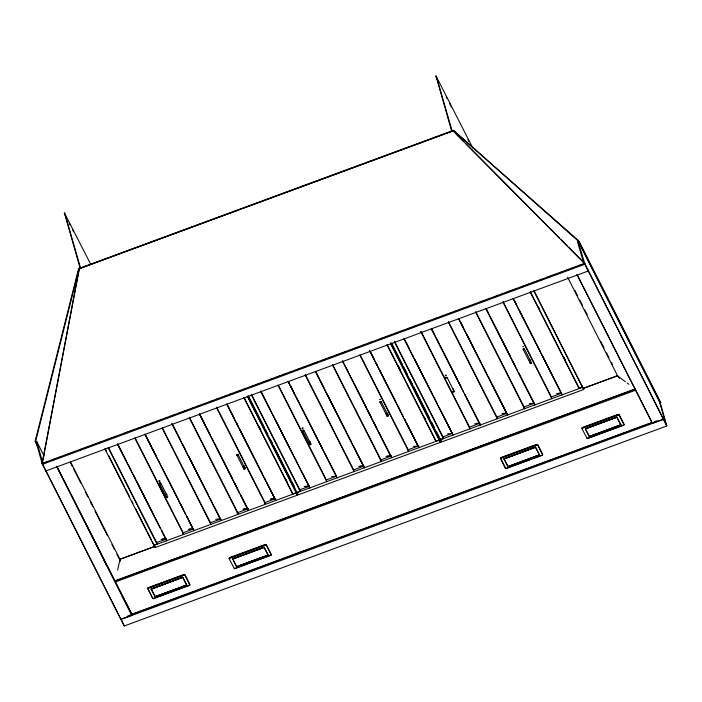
<?xml version="1.0" encoding="UTF-8"?>
<svg xmlns="http://www.w3.org/2000/svg" width="702" height="702" viewBox="0 0 702 702"><rect width="100%" height="100%" fill="white"/><g stroke="black" fill="none" stroke-linecap="round" stroke-linejoin="round"><path stroke-width="1.05" d="M583.88 263.741L577.562 241.927L578.167 241.523L584.643 263.311L666.865 425.93L124.263 625.982L42.085 463.531L79.291 268.366L452.843 130.581L584.713 263.671M44.077 455.984L36.679 441.391L35.96 441.505L42.129 463.557M90.918 264.689L64.487 213.013L80.063 268.094M42.313 463.504L120.841 619.243L131.862 615.321L56.748 466.321M147.727 587.986L152.86 598.587L153.431 598.692L189.549 585.371L189.698 584.538M151.202 588.934L155.265 596.77L186.679 585.056L182.608 577.307L151.272 589.215M153.764 545.164L156.985 544.094L156.493 542.313L108.582 447.788M183.415 534.555L183.161 532.73L135.319 438.338M210.697 524.491L210.442 522.665L162.601 428.281M229.142 557.958L229.352 558.853M232.616 558.906L236.679 566.733L268.094 555.028L264.022 547.279L232.713 558.827L236.407 566.611M237.969 514.426L237.724 512.609L189.382 417.242M265.251 504.369L264.996 502.544L216.664 407.178M229.071 558.564L234.275 568.559L234.845 568.664L270.963 555.335L271.112 554.51M104.852 448.736L155.019 547.621L297.2 495.235L296.156 492.637M248.034 395.919L296.928 492.392L300.026 491.391L299.675 489.505L251.764 394.98M326.597 481.739L326.342 479.914L278.501 385.53M353.878 471.683L353.624 469.857L305.291 374.491M381.151 461.618L380.905 459.792L332.564 364.435M472.832 148.104L436.03 75.974L451.605 131.046M408.432 451.561L408.213 449.929M387.197 344.594L436.091 441.067L439.189 440.066L390.426 343.401M296.946 492.348L298.385 494.796L440.523 442.313L390.426 342.681M391.216 343.111L440.11 439.584L443.208 438.583L442.857 436.688L394.454 341.198M469.778 428.931L469.524 427.106L421.191 331.748M497.06 418.866L496.805 417.049L448.473 321.683M500.526 457.862L505.659 468.462L506.23 468.567L542.356 455.238L542.497 454.413M539.469 455.019L535.407 447.183L503.992 458.889L508.064 466.637L539.399 454.729M524.333 408.81L524.087 406.984L475.745 311.618M551.614 398.745L551.395 397.121M588.109 270.946L584.512 263.513M530.379 291.786L579.273 388.25L582.52 387.021M439.619 437.881L441.567 441.988L583.704 389.505L534.108 290.839M581.94 427.834L582.151 428.72M620.91 424.798L616.821 417.155L585.407 428.861L589.478 436.609L620.814 424.701M581.87 428.439L587.074 438.434L587.653 438.531L623.771 425.21L623.92 424.385M651.904 422.472L131.915 614.162M577.158 274.921L652.29 423.218L663.302 419.305L663.223 418.322M666.602 425.017L660.266 403.036M48.508 461.442L42.234 463.724L79.405 268.287M36.811 443.646L35.6 441.479L79.142 268.383L78.659 268.375L35.118 441.365L37.592 446.411M131.678 613.688L131.344 614.022M161.083 539.487L165.865 538.811M304.264 486.679L309.064 486.179M193.164 528.931L188.355 529.431M215.637 519.366L220.419 518.69M242.91 509.301L247.701 508.625M270.191 499.245L275 498.745M358.819 466.558L363.601 465.874M386.091 456.493L390.9 455.993M474.719 423.806L479.527 423.306L476.632 423.376M117.646 570.006L120.051 559.257L155.081 546.332M660.415 402.992L578.439 241.26L453.255 130.212L578.887 240.988L660.801 402.597L660.328 402.93M166.725 497.104L167.348 497.736L167.515 496.805M244.042 468.585C243.603 470.033 246.121 468.611 244.629 468.26M309.907 444.296L310.53 444.919L310.696 443.997M244.7 468.076C245.981 468.752 242.98 469.41 243.98 468.252M454.08 391.33C452.606 392.98 452.737 390.005 454.08 391.33L447.104 377.422M530.694 363.311C528.878 363.031 532.116 361.741 531.168 363.136M165.83 539.162L161.372 530.343M247.666 508.985L240.725 495.279M447.446 433.862L452.237 433.467L443.023 436.89M502 413.741L506.809 413.241L502.974 413.373M453.238 391.312C452.202 392.541 455.001 392.111 453.878 391.19M166.769 494.805L166.857 494.199L165.953 494.296M166.664 496.77L166.576 497.367L167.26 497.385M167.48 497.27L167.69 496.788L166.883 496.647M237.96 455.265C238.777 453.659 235.539 455.58 237.741 455.379M309.951 441.997L310.038 441.391L309.134 441.488M310.661 444.463C311.662 443.304 308.669 443.962 309.951 444.629M379.457 399.64L380.528 399.385M387.162 415.435C386.161 416.593 389.162 415.944 387.881 415.268M453.132 389.18L453.22 388.575L452.536 388.557M522.639 346.823L523.71 346.569M120.928 618.602L124.333 626.035M247.745 396.463L295.656 490.988L295.998 492.874L292.909 493.875L244.015 397.402M529.633 360.161L530.659 360.187M120.086 559.222L155.124 546.288M64.672 213.004L80.467 267.62L80.037 267.953M436.275 76.062L452.018 130.581L451.588 130.905M452.702 130.598L452.922 130.984L79.379 268.655L241.014 209.047M36.662 441.426L42.875 462.96L42.181 463.399L584.652 263.32L583.862 263.601M588.022 269.972L588.162 271.042L45.902 470.928L45.674 470.147M56.713 467.058L56.73 466.365M584.906 264.233L42.374 464.338M221.305 520.577L220.858 519.024M248.587 510.512L248.139 508.959M275.86 500.456L275.412 498.903M296.218 492.909L153.896 545.401M364.487 467.769L364.04 466.216M391.769 457.704L391.321 456.151M418.594 446.086L419.041 447.639M438.741 438.469L439.233 440.163L297.078 492.585M441.382 441.997L441.075 440.286M507.669 414.952L507.221 413.399M534.95 404.896L534.503 403.343M581.923 385.652L582.414 387.355L440.259 439.777M184.565 574.403L184.363 575.131L147.894 588.566M635.301 389.259L635.415 390.277L115.549 581.879M182.792 577.334L151.255 589.118M266.146 544.489L265.777 545.103L229.308 558.538M264.206 547.455L232.687 559.187M155.081 596.586L186.671 585.143M236.548 566.742L268.085 555.115M536.96 444.296L537.53 444.857L500.693 458.441M535.538 447.174L504.071 459.09M120.919 619.296L120.876 618.506M618.374 414.268L618.945 414.829L582.107 428.413M616.953 417.146L585.415 428.773M507.932 466.646L539.478 454.931L535.679 447.306M652.369 423.28L652.325 422.49M663.381 418.708L663.355 419.401L120.99 619.436M666.093 424.657L659.801 402.851M404.264 418.743L418.111 446.068L413.373 446.437M243.067 208.292L444.647 133.942M446.709 133.187L453.071 130.941M52.615 459.924L55.695 458.792M57.748 458.029L61.855 456.519M65.97 455.001L69.05 453.861M71.104 453.106L75.211 451.588M79.326 450.079L82.406 448.938M84.459 448.183L88.566 446.665M92.673 445.147L95.762 444.015M97.815 443.252L101.922 441.742M106.028 440.224L109.108 439.083M111.162 438.329L115.277 436.811M124.517 433.406L128.633 431.888M130.686 431.133L133.766 429.993M137.873 428.474L140.953 427.342M144.033 426.202L147.122 425.07M151.228 423.552L154.308 422.42M157.388 421.279L160.468 420.147M164.584 418.629L167.664 417.488M170.744 416.356L173.824 415.215M177.939 413.706L181.019 412.565M183.073 411.811L187.18 410.293M191.286 408.775L194.366 407.643M196.428 406.879L200.535 405.37M209.775 401.956L213.891 400.438M215.944 399.684L219.024 398.543M223.131 397.034L227.237 395.516M229.3 394.761L232.38 393.62M236.486 392.102L240.593 390.593M242.646 389.829L245.735 388.697M249.842 387.179L253.948 385.661M256.002 384.907L259.082 383.775M263.197 382.257L267.304 380.738M269.357 379.984L272.437 378.843M276.544 377.334L280.66 375.816M282.713 375.061L285.793 373.92M289.9 372.402L291.953 371.648M296.068 370.13L299.149 368.998M301.202 368.234L305.309 366.725M309.415 365.207L312.504 364.066M314.557 363.311L318.664 361.793M322.771 360.284L325.851 359.143M327.913 358.389L332.02 356.87M336.126 355.352L339.206 354.22M341.26 353.457L345.375 351.948M349.482 350.43L352.562 349.289M354.615 348.534L358.722 347.016M362.837 345.507L365.917 344.366M367.971 343.611L372.078 342.093M381.326 338.689L385.433 337.171M387.486 336.407L390.566 335.275M394.682 333.757L398.789 332.248M400.842 331.484L403.922 330.352M408.029 328.834L412.144 327.316M414.198 326.562L417.278 325.421M421.384 323.912L425.491 322.393M427.553 321.639L430.633 320.498M434.74 318.98L438.847 317.471M440.9 316.707L443.989 315.575M448.095 314.057L452.202 312.539M454.255 311.785L457.335 310.644M461.451 309.134L465.558 307.616M467.611 306.862L470.691 305.721M480.967 301.93L484.047 300.798M486.1 300.035L489.18 298.903M494.322 297.007L497.402 295.875M499.455 295.112L502.535 293.98M507.669 292.085L510.758 290.944M512.811 290.189L515.891 289.048M521.024 287.153L524.104 286.021M526.167 285.266L529.247 284.126M534.38 282.23L537.46 281.098M539.513 280.335L542.602 279.203M546.709 277.685L550.816 276.167M552.869 275.412L555.949 274.271M560.064 272.762L562.118 271.999M566.224 270.489L569.304 269.349M571.358 268.594L575.473 267.076M579.58 265.558L582.66 264.426M156.66 542.514L166.076 539.241M182.38 533.02L193.699 528.852M210.161 522.779L220.63 519.12M236.916 512.908L248.227 508.731M264.698 502.658L274.982 498.868M299.842 489.698L309.257 486.433M326.588 479.835L335.854 476.412M353.343 469.963L363.636 466.172M380.098 460.1L391.418 455.923M407.88 449.85L418.164 446.06M469.77 427.018L480.063 423.227M496.525 417.155L506.818 413.355M524.306 406.906L534.599 403.115M551.061 397.042L561.346 393.243L542.672 356.239M617.383 375.789L583.485 388.294L617.453 375.798L625.438 381.739M439.627 441.374L441.681 440.619M115.374 580.712L634.073 389.373M115.435 580.861L635.108 389.189M148.043 587.741L184.161 574.42M229.457 557.713L265.575 544.392M500.842 457.616L535.959 444.664M582.256 427.588L617.374 414.636M148.087 587.986L184.205 574.666M229.501 557.958L265.619 544.638M500.886 457.862L537.004 444.541M582.3 427.834L618.418 414.513M151.316 588.934L182.625 577.386M232.731 558.906L264.04 547.358M504.115 458.81L535.424 447.262M585.529 428.773L616.839 417.234M590.426 436.012L619.708 425.21M155.247 596.691L186.556 585.143M236.662 566.654L267.971 555.115M508.046 466.558L539.355 455.01M589.461 436.53L620.77 424.982M153.387 598.446L189.505 585.117M235.802 568.041L270.919 555.089M506.186 468.313L541.303 455.361M587.6 438.285L623.718 424.964M127.097 616.321L652.842 422.411M654.282 421.762L657.212 420.682M296.709 493.541L297.341 495.121M558.459 393.199L561.258 393.023M556.554 393.62L561.205 393.339M529.273 403.685L534.073 403.281L518.681 373.069M387.074 456.124L389.864 455.949M359.793 466.181L363.61 465.961M331.537 476.614L336.328 476.219L299.675 404.045M305.238 486.31L308.029 486.135M271.165 498.876L273.025 498.762M243.892 508.932L247.701 508.704M189.338 529.054L191.198 528.939M162.057 539.118L165.874 538.89M513.03 298.429L562.223 394.831M431.195 328.615L480.396 425.017M403.922 338.68L453.115 435.073M288.013 381.423L337.214 477.825M260.74 391.488L309.933 487.89M295.56 491.277L296.867 493.488M144.831 434.24L194.033 530.633M117.559 444.296L166.751 540.698M35.6 441.479L35.118 441.461M530.993 362.636L531.23 363.478L530.326 363.153M387.811 415.452L388.048 416.286L387.144 415.97M131.906 614.197L57.204 466.918M578.351 241.514L660.257 403.246M534.696 404.905L485.758 308.494M391.514 457.713L342.576 361.302M364.233 467.778L315.295 371.367M275.605 500.465L226.667 404.054M248.332 510.529L199.394 414.119M627.193 383.038L628.939 384.345M456.151 134.038L463.855 141.795M466.163 144.121L559.345 237.96M560.889 239.505L567.049 245.709M568.594 247.262L584.766 263.548M659.283 400.939L660.801 402.667M439.399 440.093L440.523 442.313M588.32 270.972L663.451 419.191M663.522 419.331L666.865 425.93M618.945 414.829L624.087 424.964M617.005 417.33L620.884 424.982M582.581 387.285L583.704 389.505M537.53 444.857L542.672 454.993M479.58 423.403L480.133 425.026M507.879 466.461L504.001 458.862M452.439 433.617L439.478 408.16M440.917 440.356L439.785 438.136L440.18 439.636M275.184 498.999L266.663 482.292M266.146 544.954L271.279 555.089M184.731 574.982L189.865 585.126M56.88 466.988L132.002 615.206M619.462 378.317L617.532 375.702L567.602 277.193M131.371 614.057L121.727 595.164M561.969 394.849L561.547 393.374M587.249 438.557L587.083 437.969M507.414 414.97L458.476 318.559M505.835 468.585L505.659 467.997M418.787 447.657L369.357 350.272M309.679 487.899L309.275 486.661M264.154 547.27L268.015 554.826M221.051 520.586L171.621 423.201M234.442 568.681L234.275 568.102M193.77 530.651L188.777 520.261M166.497 540.707L166.093 539.478M155.133 596.77L151.176 589.127M153.027 598.709L152.86 598.13M577.035 274.421L651.57 421.463M574.894 290.391L577.369 295.27M579.843 300.149L582.309 305.019M584.784 309.898L587.258 314.777M600.605 341.111L604.062 347.938M606.537 352.808L609.003 357.687M611.477 362.565L612.469 364.513M619.234 414.654L624.157 424.368M437.258 79.124L435.775 76.123M446.147 96.665L447.139 98.613M449.605 103.484L451.579 107.38M467.874 139.522L468.866 141.479M533.608 290.593L582.511 387.144M538.285 306.651L539.268 308.599M563.969 357.318L565.452 360.249M530.256 292.076L579.089 388.531M585.398 428.966L589.206 436.486M514.557 300.772L517.023 305.633M519.489 310.503L535.275 341.646M536.258 343.585L540.207 351.369M513.811 299.578L516.286 304.457M517.277 306.414L542.997 357.151M543.98 359.108L561.293 393.26M503.027 301.562L551.36 396.92M502.983 302.141L551.816 398.587M524.42 348.903L531.475 362.82M523.174 349.368L530.229 363.285M486.293 308.889L488.267 312.776M490.733 317.646L491.716 319.594M492.707 321.534L509.968 355.598M512.434 360.459L514.899 365.33M518.848 373.113L533.151 401.333M486.539 309.643L517.699 371.121M475.702 312.206L524.534 408.652M537.82 444.682L542.743 454.396M460.494 321.867L462.96 326.728M466.909 334.521L481.212 362.741M482.195 364.68L486.144 372.464M488.61 377.334L491.075 382.195M492.058 384.143L506.361 412.364M458.766 318.726L506.747 413.417M448.42 322.262L497.262 418.708M500.456 458.467L505.379 468.173M431.739 329.01L434.205 333.871M436.67 338.741L439.136 343.603M440.119 345.551L457.388 379.606M458.371 381.555L460.837 386.425M464.785 394.208L465.768 396.156M466.76 398.095L479.089 422.428M431.484 328.79L463.636 392.216M464.627 394.164L478.966 422.464M420.656 331.353L469.98 428.773M406.432 342.962L408.897 347.823M412.846 355.616L413.829 357.555M414.821 359.503L427.149 383.836M428.132 385.775L432.081 393.568M434.547 398.429L437.013 403.29M404.212 338.855L413.109 356.414M414.101 358.371L439.821 409.108M440.812 411.056L452.193 433.546M394.445 341.918L443.348 438.469M391.716 343.366L402.579 364.803M403.571 366.751L407.52 374.543M409.986 379.413L412.46 384.292M413.443 386.24L429.247 417.418M431.721 422.288L434.187 427.167M436.662 432.037L439.127 436.907M398.56 366.286L400.535 370.182M424.245 416.953L425.728 419.875M397.973 365.716L400.438 370.586M424.113 417.295L425.596 420.208M387.074 344.893L435.907 441.339M370.384 351.641L373.841 358.45M376.307 363.311L377.29 365.259M379.756 370.13L395.542 401.263M398.008 406.133L400.473 410.995M404.422 418.778L405.405 420.726M406.397 422.674L418.234 446.024M370.63 352.395L403.273 416.795M360.337 355.344L408.178 449.736M359.801 354.949L408.634 451.404M381.239 401.711L388.294 415.637M379.993 402.176L387.048 416.093M342.62 360.723L343.603 362.671M346.068 367.532L348.534 372.402M352.483 380.186L353.466 382.134M354.457 384.082L366.786 408.406M367.769 410.354L371.718 418.138M374.184 422.999L376.649 427.869M379.115 432.73L390.461 455.115M342.857 361.477L352.755 380.993M353.738 382.95L390.847 456.168M332.52 365.014L381.353 461.46M315.83 371.762L319.779 379.545M320.761 381.493L324.71 389.277M327.176 394.138L346.411 432.09M348.876 436.96L351.342 441.821M353.808 446.683L363.18 465.172M315.584 371.542L349.21 437.89M350.201 439.847L363.066 465.215M305.238 375.07L354.08 471.525M288.557 381.818L289.54 383.766M290.531 385.714L294.471 393.497M296.937 398.359L299.403 403.229M301.869 408.09L317.655 439.233M318.638 441.181L322.587 448.964M325.052 453.825L327.518 458.696M328.51 460.644L336.548 476.605M288.303 381.598L298.692 402.088M303.922 430.229L310.977 444.155M302.676 430.695L309.731 444.612M277.966 385.135L326.799 481.581M260.784 390.909L265.716 400.64M266.699 402.588L270.647 410.372M273.113 415.233L274.105 417.181M275.087 419.129L292.348 453.185M294.814 458.055L297.279 462.916M301.228 470.7L309.117 486.267M261.03 391.663L273.394 416.058M274.377 418.006L300.096 468.752M301.088 470.7L309.012 486.354M251.263 394.735L300.166 491.286M248.534 396.174L264.338 427.351M265.321 429.308L267.795 434.178M270.261 439.048L272.736 443.918M273.719 445.867L291.005 479.975M291.997 481.923L294.463 486.793M247.244 396.218L296.147 492.76M259.328 426.886L260.811 429.808M285.503 478.536L286.986 481.458M243.892 397.701L292.725 494.147M227.202 404.449L229.177 408.336M230.168 410.284L234.108 418.067M236.574 422.937L239.04 427.799M240.031 429.747L257.292 463.803M258.283 465.751L262.223 473.534M264.689 478.404L265.681 480.352M226.957 404.229L238.329 426.676M239.321 428.624L274.938 498.92M216.62 407.765L265.453 504.212M238.057 454.527L245.112 468.445M236.811 454.984L243.866 468.901M266.435 544.778L271.358 554.492M199.438 413.539L205.353 425.21M206.344 427.158L210.284 434.942M212.75 439.812L213.741 441.751M214.724 443.699L231.985 477.764M234.45 482.625L236.925 487.486M240.865 495.279L247.279 507.923M199.675 414.285L213.031 440.637M214.022 442.585L239.742 493.331M189.338 417.822L238.171 514.276M172.648 424.57L175.114 429.431M176.105 431.379L180.045 439.162M182.511 444.033L184.986 448.894M188.926 456.677L203.229 484.898M204.221 486.846L208.161 494.629M210.626 499.499L211.618 501.447M214.084 506.309L220.498 518.962M172.402 424.35L220.384 519.041M65.216 215.198L64.224 213.162M69.173 222.99L70.156 224.938M72.631 229.808L73.613 231.757M162.057 427.887L210.898 524.333M145.375 434.635L151.29 446.305M152.281 448.253L156.221 456.037M158.687 460.907L159.679 462.846M162.144 467.716L177.931 498.859M180.396 503.72L182.862 508.581M186.802 516.374L187.794 518.313M145.121 434.415L158.968 461.732M159.959 463.689L185.679 514.426M186.671 516.374L193.111 529.106M160.74 483.046L167.796 496.963M159.494 483.502L166.549 497.42M134.784 437.943L183.617 534.397M185.012 574.806L189.935 584.52M117.603 443.717L125.983 460.258M128.457 465.128L130.923 469.989M133.389 474.859L135.855 479.72M136.837 481.669L149.166 505.993M150.158 507.941L154.098 515.724M155.089 517.672L159.029 525.456M161.504 530.326L165.935 539.083M117.839 444.471L135.153 478.624M136.144 480.58L160.381 528.387M182.88 577.43L186.688 584.95M108.082 447.543L156.985 544.094M105.353 448.982L106.335 450.93M108.81 455.809L124.614 486.986M125.597 488.934L129.554 496.735M132.02 501.605L133.011 503.553M135.477 508.423L146.341 529.861M147.332 531.809L151.281 539.61M152.273 541.558L153.369 543.787M147.648 588.592L152.571 598.297M70.472 461.714L119.91 559.24L120.375 561.381M70.428 462.565L72.403 466.47M73.394 468.418L80.809 483.046M85.258 491.83L87.732 496.7M90.198 501.579L92.673 506.458M95.147 511.337L107.503 535.714M111.951 544.489L114.426 549.368M116.901 554.247L119.366 559.125M103.492 559.178L106.45 565.013M387.574 413.092L388.215 415.321M386.214 413.592L386.863 415.821M244.393 465.9L245.033 468.137M243.032 466.4L243.682 468.638M159.582 483.011C159.731 484.977 161.565 481.783 159.582 483.011M236.899 454.492C237.057 456.458 238.882 453.264 236.899 454.492M302.764 430.203C302.035 432.529 305.265 429.554 302.764 430.203M380.08 401.684C379.352 404.01 382.581 401.035 380.08 401.684M445.945 377.395C445.217 379.721 448.446 376.746 445.945 377.395M523.262 348.876C522.534 351.202 525.763 348.227 523.262 348.876M158.959 480.967C159.407 482.643 161.012 479.677 158.959 480.967M159.67 483.432C160.117 485.108 161.723 482.142 159.67 483.432M302.141 428.15C302.588 429.835 304.194 426.869 302.141 428.15M445.322 375.342C445.77 377.018 447.376 374.052 445.322 375.342"/></g></svg>
